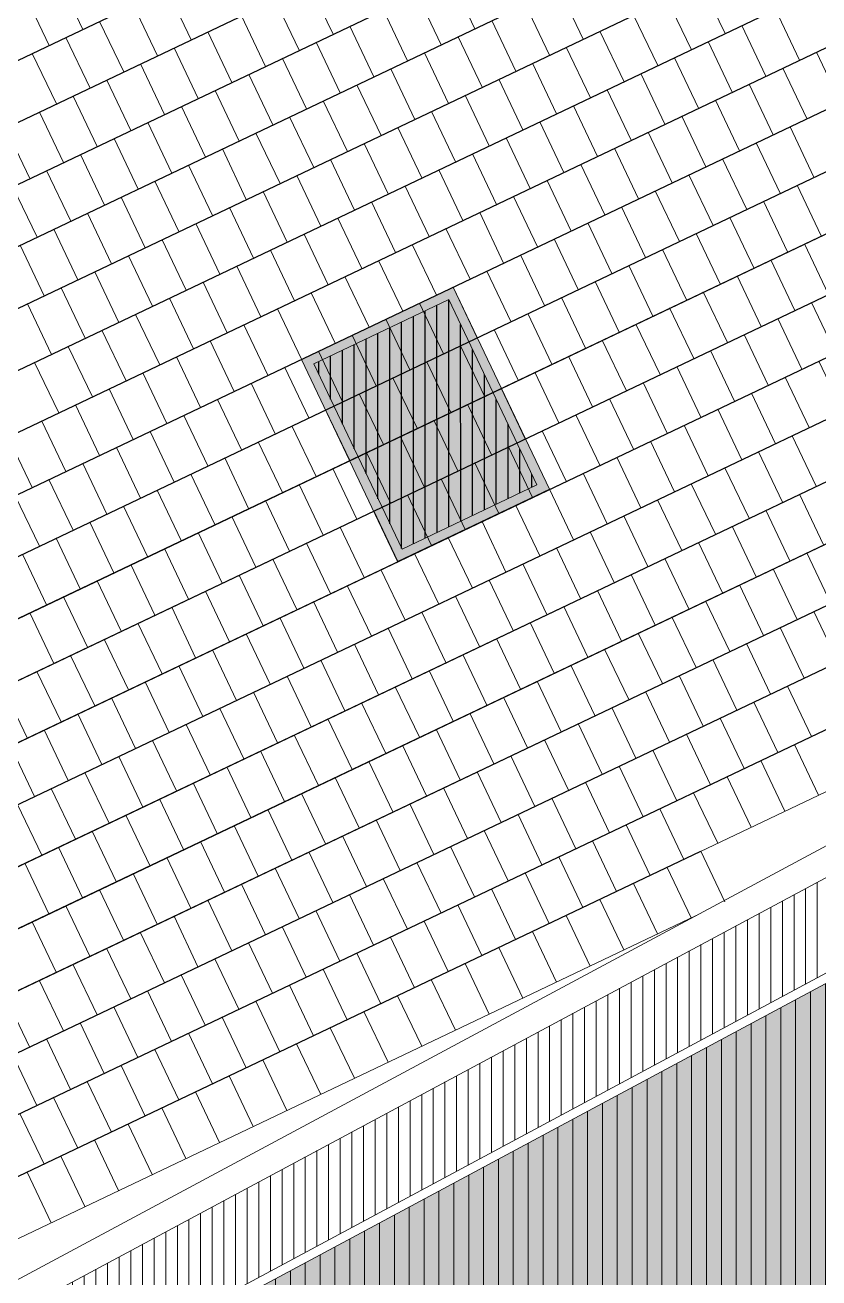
# Model space of a CAD drawing. Header units: metres. Extents: x 679599 to 680028, y 2748524 to 2748840.
# Drawn here: x 679802.39 to 679810.91, y 2748741.35 to 2748754.78 of the extents above; entities that cross this region are included whole.
import ezdxf

# ---------------------------------------------------------------- set-up
doc = ezdxf.new("R2010")
doc.units = ezdxf.units.M
doc.header["$LTSCALE"] = 5
doc.layers.add('00-AUX', color=2, linetype='Continuous', plot=False)
doc.layers.add('02-L-B-Channel', color=140, linetype='Continuous', lineweight=5, plot=False)
doc.layers.add('02-L-B-Curb', color=11, linetype='Continuous', lineweight=5, plot=False)
for name, color, linetype, lineweight, true_color in [('02-L-Joints-Paviment_07_Precast Concrete Blocks 60X40', 7, 'Continuous', 5, 0x999999), ('03-TR-Pavement_02_Sealed Gravel', 7, 'Continuous', 5, 0x38321e), ('03-TR-Pavement_04_Dry Meadow_2', 7, 'Continuous', 5, 0xe2c75d), ('03-TR-Pavement_07_Precast Concrete Blocks 20X10', 7, 'Continuous', 5, 0x999999), ('03-TR-Pavement_07_Precast Concrete Blocks 60X40', 7, 'Continuous', 5, 0x999999)]:
    doc.layers.add(name, color=color, linetype=linetype, lineweight=lineweight, true_color=true_color)
doc.layers.add('03-TR-Pavement_04_Dry Meadow_', color=54, linetype='Continuous', lineweight=5)
doc.layers.add('04-BK-Tree Pit', color=6, linetype='Continuous', lineweight=5)
doc.layers.add('03-TR-Tree Pit_Green', color=46, linetype='Continuous')
doc.layers.add('03-TR-Tree Pit_White', color=7, linetype='Continuous', true_color=0xfcfcfc)

# ---------------------------------------------------------------- blocks, each defined once
blk = doc.blocks.new('ALCORQUE RECTANGULAR')
at = {"layer": '03-TR-Tree Pit_Green', "ltscale": 0.3}
h = blk.add_hatch(dxfattribs=at)
h.set_pattern_fill('ANSI31', color=256, scale=0.04, angle=-45)
h.set_pattern_definition([(360, (-2068898.16958, 3428624.0145), (3e-17, 0.127), [])])
h.paths.add_polyline_path([(679903.391, 2748647.421), (679902.702, 2748648.869), (679904.689, 2748649.814), (679905.377, 2748648.367)])
at = {"layer": '03-TR-Tree Pit_White'}
h = blk.add_hatch(color=256, dxfattribs=at)
h.dxf.hatch_style = 1
h.paths.add_polyline_path([(679903.344, 2748647.288), (679902.569, 2748648.916), (679904.736, 2748649.947), (679905.511, 2748648.319)])
at = {"layer": '02-L-B-Curb'}
blk.add_lwpolyline([(679903.344, 2748647.288), (679902.569, 2748648.916), (679904.736, 2748649.947), (679905.511, 2748648.319)], close=True, dxfattribs=at)
at = {"layer": '02-L-B-Curb', "color": 6}
blk.add_lwpolyline([(679903.391, 2748647.421), (679902.702, 2748648.868), (679904.689, 2748649.814), (679905.378, 2748648.366)], close=True, dxfattribs=at)

msp = doc.modelspace()

# ---------------------------------------------------------------- hatches: boundary and pattern name
at = {"layer": '03-TR-Pavement_02_Sealed Gravel', "linetype": 'Continuous'}
h = msp.add_hatch(dxfattribs=at)
h.set_pattern_fill('ANSI31', color=256, scale=0.0393, angle=45)
h.set_pattern_definition([(90, (652974.11672, 2717198.73223), (-0.1247775, 0), [])])
h.paths.add_polyline_path([(679843.323, 2748762.983), (679802.488, 2748741.088), (679802.965, 2748740.321), (679830.585, 2748755.131), (679829.938, 2748752.01, -0.057467), (679826.729, 2748742.3, -0.236191), (679819.813, 2748736.788, -0.042406), (679814.857, 2748736.169, 0.057364), (679806.372, 2748734.851), (679806.924, 2748733.964, -0.055327), (679814.897, 2748735.17, 0.042406), (679820.02, 2748735.81, 0.236191), (679827.636, 2748741.88, 0.032502), (679829.774, 2748747.407, -0.216564), (679835.768, 2748753.578, -0.102224), (679839.134, 2748754.155, 0.122776), (679847.42, 2748755.923), (679848.03, 2748755.098), (679848.753, 2748755.634)])
h.paths.add_polyline_path([(679846.816, 2748756.742, -0.119949), (679839.168, 2748755.154, 0.102239), (679835.402, 2748754.509, 0.127244), (679830.778, 2748751.162, 0.003616), (679830.917, 2748751.807), (679831.734, 2748755.747), (679843.062, 2748761.821)], flags=16)
h.paths.add_polyline_path([(679846.663, 2748756.78, -0.118072), (679839.171, 2748755.254, 0.102239), (679835.366, 2748754.602, 0.11845), (679830.96, 2748751.528, 0.001446), (679831.015, 2748751.787), (679831.822, 2748755.681), (679843.033, 2748761.692)], flags=0)
at = {"layer": '03-TR-Pavement_04_Dry Meadow_', "linetype": 'Continuous'}
h = msp.add_hatch(dxfattribs=at)
h.set_pattern_fill('ANSI31', color=256, scale=0.0502, angle=45)
h.paths.add_polyline_path([(679847.95, 2748755.038), (679847.389, 2748755.797, -0.121575), (679839.13, 2748754.055, 0.102239), (679835.804, 2748753.485, 0.216438), (679829.869, 2748747.377, -0.032502), (679827.727, 2748741.838, -0.236191), (679820.041, 2748735.712, -0.042406), (679814.901, 2748735.07, 0.055117), (679806.979, 2748733.876), (679810.918, 2748727.551)])
h.paths.add_polyline_path([(679846.663, 2748756.78), (679843.033, 2748761.692), (679831.822, 2748755.681), (679831.015, 2748751.787, -0.001446), (679830.96, 2748751.528, -0.11845), (679835.366, 2748754.602, -0.102239), (679839.171, 2748755.254, 0.118072)])
edge = h.paths.add_edge_path()
edge.add_line((679829.84, 2748752.03), (679830.443, 2748754.942))
edge.add_line((679830.443, 2748754.942), (679803.018, 2748740.236))
edge.add_line((679803.018, 2748740.236), (679806.317, 2748734.939))
edge.add_arc((679816.341, 2748698.65), 37.648, 92.2638, 105.4414, ccw=False)
edge.add_arc((679813.692, 2748765.64), 29.393, 272.2638, 281.9768)
edge.add_arc((679817.762, 2748746.456), 9.783, 281.9768, 335.1335)
edge.add_arc((679786.232, 2748761.069), 44.535, 335.1335, 348.2894)
h = msp.add_hatch(dxfattribs=at)
h.set_pattern_fill('ANSI31', color=256, scale=0.0502, angle=45)
h.paths.add_polyline_path([(679819.378, 2748743.336), (679815.9, 2748746.672), (679809.228, 2748739.716), (679812.706, 2748736.38)])
at = {"layer": '03-TR-Pavement_04_Dry Meadow_2', "ltscale": 2, "transparency": 33554687}
h = msp.add_hatch(dxfattribs=at)
h.set_pattern_fill('AR-CONC', color=256, scale=0.0067, angle=290)
h.paths.add_polyline_path([(679846.663, 2748756.78), (679843.033, 2748761.692), (679831.822, 2748755.681), (679831.015, 2748751.787, -0.001446), (679830.96, 2748751.528, -0.11845), (679835.366, 2748754.602, -0.102239), (679839.171, 2748755.254, 0.118072)])
edge = h.paths.add_edge_path(flags=16)
edge.add_arc((679832.774, 2748748.661), 2, 0, 360)
edge = h.paths.add_edge_path()
edge.add_line((679847.95, 2748755.038), (679847.389, 2748755.797))
edge.add_arc((679839.731, 2748771.658), 17.613, 268.0472, 295.7741, ccw=False)
edge.add_arc((679838.846, 2748745.72), 8.34, 88.0472, 111.3976)
edge.add_arc((679839.56, 2748743.898), 10.297, 111.3976, 160.2481)
edge.add_arc((679786.232, 2748761.069), 45.735, 335.1335, 342.5798, ccw=False)
edge.add_arc((679817.762, 2748746.456), 10.983, 281.9768, 335.1335, ccw=False)
edge.add_arc((679813.692, 2748765.64), 30.593, 272.2638, 281.9768, ccw=False)
edge.add_arc((679816.341, 2748698.65), 36.448, 92.2638, 104.8829)
edge.add_line((679806.979, 2748733.876), (679810.918, 2748727.551))
edge.add_line((679810.918, 2748727.551), (679847.95, 2748755.038))
edge = h.paths.add_edge_path()
edge.add_arc((679823.032, 2748740.346), 2, 179.9991, 276.2707)
edge.add_arc((679817.762, 2748746.456), 9.783, 281.9768, 304.1267, ccw=False)
edge.add_arc((679813.692, 2748765.64), 29.393, 272.2638, 281.9768, ccw=False)
edge.add_arc((679816.341, 2748698.65), 37.648, 92.2638, 105.4414)
edge.add_line((679806.317, 2748734.939), (679803.018, 2748740.236))
edge.add_line((679803.018, 2748740.236), (679830.443, 2748754.942))
edge.add_line((679830.443, 2748754.942), (679829.84, 2748752.03))
edge.add_arc((679786.232, 2748761.069), 44.535, 335.1335, 348.2894, ccw=False)
edge.add_arc((679817.762, 2748746.456), 9.783, 317.4276, 335.1335, ccw=False)
edge.add_arc((679823.032, 2748740.346), 2, 345.2825, 540)
edge = h.paths.add_edge_path(flags=17)
edge.add_line((679841.435, 2748755.333), (679840.837, 2748755.282))
edge.add_arc((679840.923, 2748757.78), 2.5, 129.6112, 268.0163, ccw=False)
edge.add_line((679839.329, 2748759.706), (679840.201, 2748760.174))
edge.add_arc((679840.923, 2748757.78), 2.5, -78.1912, 106.7896, ccw=False)
at = {"layer": '03-TR-Pavement_07_Precast Concrete Blocks 20X10'}
h = msp.add_hatch(dxfattribs=at)
h.set_pattern_fill('ANSI31', color=256, scale=0.0315, angle=25.5)
h.set_pattern_definition([(70.5, (0, 0), (-0.094275932128, 0.033384858509), [])])
edge = h.paths.add_edge_path()
edge.add_line((679754.639, 2748741.428), (679756.438, 2748737.648))
edge.add_line((679756.438, 2748737.648), (679759.31, 2748736.613))
edge.add_line((679759.31, 2748736.613), (679763.155, 2748738.443))
edge.add_line((679763.155, 2748738.443), (679764.159, 2748741.27))
edge.add_line((679764.159, 2748741.27), (679766.986, 2748740.266))
edge.add_line((679766.986, 2748740.266), (679770.831, 2748742.096))
edge.add_line((679770.831, 2748742.096), (679771.835, 2748744.923))
edge.add_line((679771.835, 2748744.923), (679774.662, 2748743.919))
edge.add_line((679774.662, 2748743.919), (679778.507, 2748745.748))
edge.add_line((679778.507, 2748745.748), (679779.511, 2748748.576))
edge.add_line((679779.511, 2748748.576), (679782.338, 2748747.571))
edge.add_line((679782.338, 2748747.571), (679786.176, 2748749.398))
edge.add_line((679786.176, 2748749.398), (679787.186, 2748752.228))
edge.add_line((679787.186, 2748752.228), (679790.014, 2748751.224))
edge.add_line((679790.014, 2748751.224), (679793.857, 2748753.054))
edge.add_line((679793.857, 2748753.054), (679794.828, 2748755.786))
edge.add_line((679794.828, 2748755.786), (679794.862, 2748755.88))
edge.add_line((679794.862, 2748755.88), (679797.688, 2748754.876))
edge.add_line((679797.688, 2748754.876), (679801.533, 2748756.706))
edge.add_line((679801.533, 2748756.706), (679802.537, 2748759.533))
edge.add_line((679802.537, 2748759.533), (679805.364, 2748758.529))
edge.add_line((679805.364, 2748758.529), (679809.208, 2748760.358))
edge.add_line((679809.208, 2748760.358), (679810.212, 2748763.185))
edge.add_line((679810.212, 2748763.185), (679813.04, 2748762.181))
edge.add_line((679813.04, 2748762.181), (679816.883, 2748764.01))
edge.add_line((679816.883, 2748764.01), (679817.885, 2748766.836))
edge.add_line((679817.885, 2748766.836), (679820.714, 2748765.833))
edge.add_line((679820.714, 2748765.833), (679824.559, 2748767.663))
edge.add_line((679824.559, 2748767.663), (679825.563, 2748770.49))
edge.add_line((679825.563, 2748770.49), (679828.39, 2748769.486))
edge.add_line((679828.39, 2748769.486), (679832.234, 2748771.315))
edge.add_line((679832.234, 2748771.315), (679833.238, 2748774.142))
edge.add_line((679833.238, 2748774.142), (679836.062, 2748773.137))
edge.add_line((679836.062, 2748773.137), (679839.907, 2748774.967))
edge.add_line((679839.907, 2748774.967), (679840.952, 2748777.865))
edge.add_line((679840.952, 2748777.865), (679839.153, 2748781.645))
edge.add_line((679839.153, 2748781.645), (679754.643, 2748741.429))

# ---------------------------------------------------------------- linework, layer by layer
at = {"layer": '00-AUX'}
for points in [[(679671.357, 2748692.08), (679907.767, 2748804.579)], [(679671.434, 2748691.452), (679907.845, 2748803.951)], [(679671.873, 2748690.996), (679908.283, 2748803.495)], [(679671.95, 2748690.369), (679908.36, 2748802.868)], [(679675.639, 2748691.46), (679908.831, 2748802.427)], [(679680.412, 2748693.066), (679908.864, 2748801.779)], [(679684.823, 2748694.501), (679909.347, 2748801.344)], [(679689.235, 2748695.936), (679907.032, 2748799.578)], [(679694.007, 2748697.543), (679904.22, 2748797.575)], [(679698.419, 2748698.977), (679901.769, 2748795.744)], [(679703.192, 2748700.584), (679899.679, 2748794.085)], [(679707.603, 2748702.019), (679896.867, 2748792.083)], [(679712.015, 2748703.454), (679894.416, 2748790.252)], [(679716.787, 2748705.06), (679891.964, 2748788.421)], [(679721.199, 2748706.495), (679889.513, 2748786.59)], [(679725.61, 2748707.93), (679887.062, 2748784.759)], [(679730.383, 2748709.537), (679831.877, 2748757.834)], [(679734.794, 2748710.971), (679820.396, 2748751.706)], [(679739.567, 2748712.578), (679809.638, 2748745.922)]]:
    msp.add_lwpolyline(points, dxfattribs=at)
at = {"layer": '02-L-B-Channel'}
msp.add_lwpolyline([(679799.868, 2748739.531), (679781.122, 2748725.68), (679781.281, 2748725.425), (679800.027, 2748739.276), (679802.456, 2748741.071), (679843.591, 2748763.126), (679843.41, 2748763.37), (679802.288, 2748741.32), (679799.868, 2748739.531)], close=True, dxfattribs=at)
at = {"layer": '02-L-B-Curb'}
for points in [[(679830.585, 2748755.131), (679802.971, 2748740.324)], [(679830.443, 2748754.942), (679803.018, 2748740.236)]]:
    msp.add_lwpolyline(points, dxfattribs=at)
at = {"layer": '02-L-Joints-Paviment_07_Precast Concrete Blocks 60X40'}
for points in [[(679802.753, 2748755.271), (679803.011, 2748754.729)], [(679805.436, 2748755.219), (679805.694, 2748754.677)], [(679806.958, 2748755.278), (679807.216, 2748754.737)], [(679809.64, 2748755.226), (679809.898, 2748754.684)], [(679802.392, 2748755.099), (679802.65, 2748754.557)], [(679803.914, 2748755.159), (679804.172, 2748754.617)], [(679806.597, 2748755.106), (679806.854, 2748754.565)], [(679808.119, 2748755.166), (679808.376, 2748754.624)], [(679803.553, 2748754.987), (679803.81, 2748754.445)], [(679805.075, 2748755.047), (679805.332, 2748754.505)], [(679806.235, 2748754.935), (679806.493, 2748754.393)], [(679807.757, 2748754.994), (679808.015, 2748754.453)], [(679809.279, 2748755.054), (679809.537, 2748754.512)], [(679810.44, 2748754.942), (679810.698, 2748754.4)], [(679803.191, 2748754.815), (679803.449, 2748754.273)], [(679804.713, 2748754.875), (679804.971, 2748754.333)], [(679807.396, 2748754.823), (679807.654, 2748754.281)], [(679808.918, 2748754.882), (679809.176, 2748754.341)], [(679804.352, 2748754.703), (679804.61, 2748754.161)], [(679805.874, 2748754.763), (679806.132, 2748754.221)], [(679808.557, 2748754.71), (679808.815, 2748754.169)], [(679810.079, 2748754.77), (679810.337, 2748754.228)], [(679802.83, 2748754.643), (679803.088, 2748754.101)], [(679803.991, 2748754.531), (679804.249, 2748753.989)], [(679805.513, 2748754.591), (679805.771, 2748754.049)], [(679807.035, 2748754.651), (679807.293, 2748754.109)], [(679808.196, 2748754.539), (679808.454, 2748753.997)], [(679809.718, 2748754.598), (679809.976, 2748754.057)], [(679802.469, 2748754.471), (679802.727, 2748753.93)], [(679805.152, 2748754.419), (679805.41, 2748753.877)], [(679806.674, 2748754.479), (679806.932, 2748753.937)], [(679809.357, 2748754.426), (679809.614, 2748753.885)], [(679810.878, 2748754.486), (679811.136, 2748753.944)], [(679803.63, 2748754.359), (679803.888, 2748753.817)], [(679806.313, 2748754.307), (679806.57, 2748753.765)], [(679807.835, 2748754.367), (679808.092, 2748753.825)], [(679808.995, 2748754.255), (679809.253, 2748753.713)], [(679810.517, 2748754.314), (679810.775, 2748753.773)], [(679803.269, 2748754.187), (679803.526, 2748753.646)], [(679804.791, 2748754.247), (679805.048, 2748753.705)], [(679805.951, 2748754.135), (679806.209, 2748753.593)], [(679807.473, 2748754.195), (679807.731, 2748753.653)], [(679810.156, 2748754.143), (679810.414, 2748753.601)], [(679802.907, 2748754.015), (679803.165, 2748753.474)], [(679804.429, 2748754.075), (679804.687, 2748753.533)], [(679807.112, 2748754.023), (679807.37, 2748753.481)], [(679808.634, 2748754.083), (679808.892, 2748753.541)], [(679804.068, 2748753.903), (679804.326, 2748753.362)], [(679805.59, 2748753.963), (679805.848, 2748753.421)], [(679806.751, 2748753.851), (679807.009, 2748753.309)], [(679808.273, 2748753.911), (679808.531, 2748753.369)], [(679809.795, 2748753.971), (679810.053, 2748753.429)], [(679802.546, 2748753.844), (679802.804, 2748753.302)], [(679803.707, 2748753.731), (679803.965, 2748753.19)], [(679805.229, 2748753.791), (679805.487, 2748753.249)], [(679807.912, 2748753.739), (679808.17, 2748753.197)], [(679809.434, 2748753.799), (679809.692, 2748753.257)], [(679802.185, 2748753.672), (679802.443, 2748753.13)], [(679804.868, 2748753.619), (679805.126, 2748753.078)], [(679806.39, 2748753.679), (679806.648, 2748753.137)], [(679809.073, 2748753.627), (679809.33, 2748753.085)], [(679810.595, 2748753.687), (679810.852, 2748753.145)], [(679803.346, 2748753.56), (679803.604, 2748753.018)], [(679804.507, 2748753.448), (679804.764, 2748752.906)], [(679806.029, 2748753.507), (679806.286, 2748752.966)], [(679807.551, 2748753.567), (679807.808, 2748753.025)], [(679808.711, 2748753.455), (679808.969, 2748752.913)], [(679810.233, 2748753.515), (679810.491, 2748752.973)], [(679802.985, 2748753.388), (679803.242, 2748752.846)], [(679805.667, 2748753.335), (679805.925, 2748752.794)], [(679807.189, 2748753.395), (679807.447, 2748752.853)], [(679809.872, 2748753.343), (679810.13, 2748752.801)], [(679802.623, 2748753.216), (679802.881, 2748752.674)], [(679804.145, 2748753.276), (679804.403, 2748752.734)], [(679806.828, 2748753.223), (679807.086, 2748752.682)], [(679808.35, 2748753.283), (679808.608, 2748752.741)], [(679803.784, 2748753.104), (679804.042, 2748752.562)], [(679805.306, 2748753.164), (679805.564, 2748752.622)], [(679806.467, 2748753.051), (679806.725, 2748752.51)], [(679807.989, 2748753.111), (679808.247, 2748752.569)], [(679809.511, 2748753.171), (679809.769, 2748752.629)], [(679810.672, 2748753.059), (679810.93, 2748752.517)], [(679802.262, 2748753.044), (679802.52, 2748752.502)], [(679803.423, 2748752.932), (679803.681, 2748752.39)], [(679804.945, 2748752.992), (679805.203, 2748752.45)], [(679807.628, 2748752.939), (679807.886, 2748752.398)], [(679809.15, 2748752.999), (679809.408, 2748752.457)], [(679804.584, 2748752.82), (679804.842, 2748752.278)], [(679806.106, 2748752.88), (679806.364, 2748752.338)], [(679808.789, 2748752.827), (679809.046, 2748752.285)], [(679810.311, 2748752.887), (679810.568, 2748752.345)], [(679803.062, 2748752.76), (679803.32, 2748752.218)], [(679804.223, 2748752.648), (679804.48, 2748752.106)], [(679805.745, 2748752.708), (679806.002, 2748752.166)], [(679807.267, 2748752.768), (679807.524, 2748752.226)], [(679808.427, 2748752.655), (679808.685, 2748752.114)], [(679809.949, 2748752.715), (679810.207, 2748752.173)], [(679802.701, 2748752.588), (679802.958, 2748752.046)], [(679805.383, 2748752.536), (679805.641, 2748751.994)], [(679806.905, 2748752.596), (679807.163, 2748752.054)], [(679809.588, 2748752.543), (679809.846, 2748752.002)], [(679802.339, 2748752.416), (679802.597, 2748751.874)], [(679803.861, 2748752.476), (679804.119, 2748751.934)], [(679806.544, 2748752.424), (679806.802, 2748751.882)], [(679808.066, 2748752.484), (679808.324, 2748751.942)], [(679810.749, 2748752.431), (679811.007, 2748751.889)], [(679803.5, 2748752.304), (679803.758, 2748751.762)], [(679805.022, 2748752.364), (679805.28, 2748751.822)], [(679806.183, 2748752.252), (679806.441, 2748751.71)], [(679807.705, 2748752.312), (679807.963, 2748751.77)], [(679809.227, 2748752.371), (679809.485, 2748751.83)], [(679810.388, 2748752.259), (679810.646, 2748751.718)], [(679803.139, 2748752.132), (679803.397, 2748751.59)], [(679804.661, 2748752.192), (679804.919, 2748751.65)], [(679807.344, 2748752.14), (679807.602, 2748751.598)], [(679808.866, 2748752.2), (679809.124, 2748751.658)], [(679804.3, 2748752.02), (679804.558, 2748751.478)], [(679805.822, 2748752.08), (679806.08, 2748751.538)], [(679808.505, 2748752.028), (679808.762, 2748751.486)], [(679810.027, 2748752.087), (679810.284, 2748751.546)], [(679802.778, 2748751.96), (679803.036, 2748751.419)], [(679803.939, 2748751.848), (679804.196, 2748751.307)], [(679805.461, 2748751.908), (679805.718, 2748751.366)], [(679806.983, 2748751.968), (679807.24, 2748751.426)], [(679808.143, 2748751.856), (679808.401, 2748751.314)], [(679809.665, 2748751.916), (679809.923, 2748751.374)], [(679802.417, 2748751.789), (679802.675, 2748751.247)], [(679805.099, 2748751.736), (679805.357, 2748751.194)], [(679806.621, 2748751.796), (679806.879, 2748751.254)], [(679809.304, 2748751.744), (679809.562, 2748751.202)], [(679810.826, 2748751.803), (679811.084, 2748751.262)], [(679803.577, 2748751.676), (679803.835, 2748751.135)], [(679806.26, 2748751.624), (679806.518, 2748751.082)], [(679807.782, 2748751.684), (679808.04, 2748751.142)], [(679808.943, 2748751.572), (679809.201, 2748751.03)], [(679810.465, 2748751.632), (679810.723, 2748751.09)], [(679803.216, 2748751.505), (679803.474, 2748750.963)], [(679804.738, 2748751.564), (679804.996, 2748751.023)], [(679805.899, 2748751.452), (679806.157, 2748750.91)], [(679807.421, 2748751.512), (679807.679, 2748750.97)], [(679810.104, 2748751.46), (679810.362, 2748750.918)], [(679802.855, 2748751.333), (679803.113, 2748750.791)], [(679804.377, 2748751.392), (679804.635, 2748750.851)], [(679807.06, 2748751.34), (679807.318, 2748750.798)], [(679808.582, 2748751.4), (679808.84, 2748750.858)], [(679804.016, 2748751.221), (679804.274, 2748750.679)], [(679805.538, 2748751.28), (679805.796, 2748750.739)], [(679806.699, 2748751.168), (679806.956, 2748750.626)], [(679808.221, 2748751.228), (679808.478, 2748750.686)], [(679809.743, 2748751.288), (679810, 2748750.746)], [(679810.903, 2748751.176), (679811.161, 2748750.634)], [(679802.494, 2748751.161), (679802.752, 2748750.619)], [(679803.655, 2748751.049), (679803.913, 2748750.507)], [(679805.177, 2748751.108), (679805.435, 2748750.567)], [(679807.859, 2748751.056), (679808.117, 2748750.514)], [(679809.381, 2748751.116), (679809.639, 2748750.574)], [(679804.815, 2748750.937), (679805.073, 2748750.395)], [(679806.337, 2748750.996), (679806.595, 2748750.455)], [(679809.02, 2748750.944), (679809.278, 2748750.402)], [(679810.542, 2748751.004), (679810.8, 2748750.462)], [(679803.293, 2748750.877), (679803.551, 2748750.335)], [(679804.454, 2748750.765), (679804.712, 2748750.223)], [(679805.976, 2748750.825), (679806.234, 2748750.283)], [(679807.498, 2748750.884), (679807.756, 2748750.343)], [(679808.659, 2748750.772), (679808.917, 2748750.23)], [(679810.181, 2748750.832), (679810.439, 2748750.29)], [(679802.932, 2748750.705), (679803.19, 2748750.163)], [(679805.615, 2748750.653), (679805.873, 2748750.111)], [(679807.137, 2748750.712), (679807.395, 2748750.171)], [(679809.82, 2748750.66), (679810.078, 2748750.118)], [(679802.571, 2748750.533), (679802.829, 2748749.991)], [(679804.093, 2748750.593), (679804.351, 2748750.051)], [(679806.776, 2748750.541), (679807.034, 2748749.999)], [(679808.298, 2748750.6), (679808.556, 2748750.059)], [(679802.21, 2748750.361), (679802.468, 2748749.819)], [(679803.732, 2748750.421), (679803.99, 2748749.879)], [(679805.254, 2748750.481), (679805.512, 2748749.939)], [(679806.415, 2748750.369), (679806.673, 2748749.827)], [(679807.937, 2748750.428), (679808.194, 2748749.887)], [(679809.459, 2748750.488), (679809.716, 2748749.946)], [(679810.619, 2748750.376), (679810.877, 2748749.834)], [(679803.371, 2748750.249), (679803.629, 2748749.707)], [(679804.893, 2748750.309), (679805.151, 2748749.767)], [(679807.575, 2748750.257), (679807.833, 2748749.715)], [(679809.097, 2748750.316), (679809.355, 2748749.775)], [(679804.532, 2748750.137), (679804.789, 2748749.595)], [(679806.054, 2748750.197), (679806.311, 2748749.655)], [(679808.736, 2748750.144), (679808.994, 2748749.603)], [(679810.258, 2748750.204), (679810.516, 2748749.662)], [(679803.01, 2748750.077), (679803.267, 2748749.535)], [(679804.17, 2748749.965), (679804.428, 2748749.423)], [(679805.692, 2748750.025), (679805.95, 2748749.483)], [(679807.214, 2748750.085), (679807.472, 2748749.543)], [(679808.375, 2748749.973), (679808.633, 2748749.431)], [(679809.897, 2748750.032), (679810.155, 2748749.491)], [(679802.648, 2748749.905), (679802.906, 2748749.364)], [(679805.331, 2748749.853), (679805.589, 2748749.311)], [(679806.853, 2748749.913), (679807.111, 2748749.371)], [(679809.536, 2748749.861), (679809.794, 2748749.319)], [(679802.287, 2748749.733), (679802.545, 2748749.192)], [(679803.809, 2748749.793), (679804.067, 2748749.251)], [(679806.492, 2748749.741), (679806.75, 2748749.199)], [(679808.014, 2748749.801), (679808.272, 2748749.259)], [(679809.175, 2748749.689), (679809.433, 2748749.147)], [(679810.697, 2748749.748), (679810.954, 2748749.207)], [(679803.448, 2748749.621), (679803.706, 2748749.08)], [(679804.97, 2748749.681), (679805.228, 2748749.139)], [(679806.131, 2748749.569), (679806.389, 2748749.027)], [(679807.653, 2748749.629), (679807.911, 2748749.087)], [(679810.335, 2748749.577), (679810.593, 2748749.035)], [(679803.087, 2748749.45), (679803.345, 2748748.908)], [(679804.609, 2748749.509), (679804.867, 2748748.968)], [(679807.292, 2748749.457), (679807.549, 2748748.915)], [(679808.814, 2748749.517), (679809.071, 2748748.975)], [(679804.248, 2748749.337), (679804.505, 2748748.796)], [(679805.77, 2748749.397), (679806.027, 2748748.855)], [(679806.93, 2748749.285), (679807.188, 2748748.743)], [(679808.452, 2748749.345), (679808.71, 2748748.803)], [(679809.974, 2748749.405), (679810.232, 2748748.863)], [(679802.726, 2748749.278), (679802.983, 2748748.736)], [(679803.886, 2748749.166), (679804.144, 2748748.624)], [(679805.408, 2748749.225), (679805.666, 2748748.684)], [(679808.091, 2748749.173), (679808.349, 2748748.631)], [(679809.613, 2748749.233), (679809.871, 2748748.691)], [(679802.364, 2748749.106), (679802.622, 2748748.564)], [(679805.047, 2748749.053), (679805.305, 2748748.512)], [(679806.569, 2748749.113), (679806.827, 2748748.571)], [(679809.252, 2748749.061), (679809.51, 2748748.519)], [(679810.774, 2748749.121), (679811.032, 2748748.579)], [(679803.525, 2748748.994), (679803.783, 2748748.452)], [(679806.208, 2748748.941), (679806.466, 2748748.4)], [(679807.73, 2748749.001), (679807.988, 2748748.459)], [(679808.891, 2748748.889), (679809.149, 2748748.347)], [(679810.413, 2748748.949), (679810.671, 2748748.407)], [(679803.164, 2748748.822), (679803.422, 2748748.28)], [(679804.686, 2748748.882), (679804.944, 2748748.34)], [(679805.847, 2748748.769), (679806.105, 2748748.228)], [(679807.369, 2748748.829), (679807.627, 2748748.287)], [(679810.052, 2748748.777), (679810.309, 2748748.235)], [(679802.803, 2748748.65), (679803.061, 2748748.108)], [(679804.325, 2748748.71), (679804.583, 2748748.168)], [(679807.008, 2748748.657), (679807.265, 2748748.116)], [(679808.53, 2748748.717), (679808.787, 2748748.175)], [(679803.964, 2748748.538), (679804.221, 2748747.996)], [(679805.486, 2748748.598), (679805.743, 2748748.056)], [(679806.646, 2748748.486), (679806.904, 2748747.944)], [(679808.168, 2748748.545), (679808.426, 2748748.004)], [(679809.69, 2748748.605), (679809.948, 2748748.063)], [(679810.851, 2748748.493), (679811.109, 2748747.951)], [(679802.442, 2748748.478), (679802.699, 2748747.936)], [(679803.602, 2748748.366), (679803.86, 2748747.824)], [(679805.124, 2748748.426), (679805.382, 2748747.884)], [(679807.807, 2748748.373), (679808.065, 2748747.832)], [(679809.329, 2748748.433), (679809.587, 2748747.891)], [(679804.763, 2748748.254), (679805.021, 2748747.712)], [(679806.285, 2748748.314), (679806.543, 2748747.772)], [(679808.968, 2748748.261), (679809.226, 2748747.72)], [(679810.49, 2748748.321), (679810.748, 2748747.779)], [(679803.241, 2748748.194), (679803.499, 2748747.652)], [(679804.402, 2748748.082), (679804.66, 2748747.54)], [(679805.924, 2748748.142), (679806.182, 2748747.6)], [(679807.446, 2748748.202), (679807.704, 2748747.66)], [(679808.607, 2748748.089), (679808.865, 2748747.548)], [(679810.129, 2748748.149), (679810.387, 2748747.607)], [(679802.88, 2748748.022), (679803.138, 2748747.48)], [(679805.563, 2748747.97), (679805.821, 2748747.428)], [(679807.085, 2748748.03), (679807.343, 2748747.488)], [(679809.768, 2748747.977), (679810.025, 2748747.436)], [(679802.519, 2748747.85), (679802.777, 2748747.309)], [(679804.041, 2748747.91), (679804.299, 2748747.368)], [(679806.724, 2748747.858), (679806.981, 2748747.316)], [(679808.246, 2748747.918), (679808.503, 2748747.376)], [(679802.158, 2748747.678), (679802.415, 2748747.137)], [(679803.68, 2748747.738), (679803.937, 2748747.196)], [(679805.202, 2748747.798), (679805.459, 2748747.256)], [(679806.362, 2748747.686), (679806.62, 2748747.144)], [(679807.884, 2748747.746), (679808.142, 2748747.204)], [(679809.406, 2748747.805), (679809.664, 2748747.264)], [(679810.567, 2748747.693), (679810.825, 2748747.152)], [(679803.318, 2748747.566), (679803.576, 2748747.025)], [(679804.84, 2748747.626), (679805.098, 2748747.084)], [(679807.523, 2748747.574), (679807.781, 2748747.032)], [(679809.045, 2748747.634), (679809.303, 2748747.092)], [(679804.479, 2748747.454), (679804.737, 2748746.912)], [(679806.001, 2748747.514), (679806.259, 2748746.972)], [(679808.684, 2748747.462), (679808.942, 2748746.92)], [(679810.206, 2748747.522), (679810.464, 2748746.98)], [(679802.957, 2748747.394), (679803.215, 2748746.853)], [(679804.118, 2748747.282), (679804.376, 2748746.741)], [(679805.64, 2748747.342), (679805.898, 2748746.8)], [(679807.162, 2748747.402), (679807.42, 2748746.86)], [(679808.323, 2748747.29), (679808.581, 2748746.748)], [(679809.845, 2748747.35), (679810.103, 2748746.808)], [(679802.596, 2748747.223), (679802.854, 2748746.681)], [(679805.279, 2748747.17), (679805.537, 2748746.628)], [(679806.801, 2748747.23), (679807.059, 2748746.688)], [(679809.484, 2748747.178), (679809.741, 2748746.636)], [(679802.235, 2748747.051), (679802.493, 2748746.509)], [(679803.757, 2748747.11), (679804.015, 2748746.569)], [(679806.44, 2748747.058), (679806.697, 2748746.516)], [(679807.962, 2748747.118), (679808.219, 2748746.576)], [(679809.122, 2748747.006), (679809.38, 2748746.464)], [(679810.644, 2748747.066), (679810.902, 2748746.524)], [(679803.396, 2748746.939), (679803.653, 2748746.397)], [(679804.918, 2748746.998), (679805.175, 2748746.457)], [(679806.078, 2748746.886), (679806.336, 2748746.345)], [(679807.6, 2748746.946), (679807.858, 2748746.404)], [(679810.283, 2748746.894), (679810.541, 2748746.352)], [(679803.034, 2748746.767), (679803.292, 2748746.225)], [(679804.556, 2748746.827), (679804.814, 2748746.285)], [(679807.239, 2748746.774), (679807.497, 2748746.232)], [(679808.761, 2748746.834), (679809.019, 2748746.292)], [(679804.195, 2748746.655), (679804.453, 2748746.113)], [(679805.717, 2748746.714), (679805.975, 2748746.173)], [(679806.878, 2748746.602), (679807.136, 2748746.061)], [(679808.4, 2748746.662), (679808.658, 2748746.12)], [(679809.922, 2748746.722), (679810.18, 2748746.18)], [(679802.673, 2748746.595), (679802.931, 2748746.053)], [(679803.834, 2748746.483), (679804.092, 2748745.941)], [(679805.356, 2748746.543), (679805.614, 2748746.001)], [(679808.039, 2748746.49), (679808.297, 2748745.948)], [(679809.561, 2748746.55), (679809.819, 2748746.008)], [(679802.312, 2748746.423), (679802.57, 2748745.881)], [(679804.995, 2748746.371), (679805.253, 2748745.829)], [(679806.517, 2748746.43), (679806.775, 2748745.889)], [(679809.2, 2748746.378), (679809.457, 2748745.836)], [(679803.473, 2748746.311), (679803.731, 2748745.769)], [(679804.634, 2748746.199), (679804.891, 2748745.657)], [(679806.156, 2748746.259), (679806.413, 2748745.717)], [(679807.678, 2748746.318), (679807.935, 2748745.777)], [(679808.838, 2748746.206), (679809.096, 2748745.664)], [(679803.112, 2748746.139), (679803.369, 2748745.597)], [(679805.794, 2748746.087), (679806.052, 2748745.545)], [(679807.316, 2748746.146), (679807.574, 2748745.605)], [(679802.75, 2748745.967), (679803.008, 2748745.425)], [(679804.272, 2748746.027), (679804.53, 2748745.485)], [(679806.955, 2748745.975), (679807.213, 2748745.433)], [(679808.477, 2748746.034), (679808.735, 2748745.493)], [(679802.389, 2748745.795), (679802.647, 2748745.253)], [(679803.911, 2748745.855), (679804.169, 2748745.313)], [(679805.433, 2748745.915), (679805.691, 2748745.373)], [(679806.594, 2748745.803), (679806.852, 2748745.261)], [(679808.116, 2748745.863), (679808.374, 2748745.321)], [(679809.638, 2748745.922), (679809.896, 2748745.381)], [(679803.55, 2748745.683), (679803.808, 2748745.141)], [(679805.072, 2748745.743), (679805.33, 2748745.201)], [(679807.755, 2748745.691), (679808.013, 2748745.149)], [(679809.277, 2748745.75), (679809.535, 2748745.209)], [(679804.711, 2748745.571), (679804.969, 2748745.029)], [(679806.233, 2748745.631), (679806.491, 2748745.089)], [(679808.916, 2748745.579), (679809.173, 2748745.037)], [(679803.189, 2748745.511), (679803.447, 2748744.969)], [(679804.35, 2748745.399), (679804.608, 2748744.857)], [(679805.872, 2748745.459), (679806.129, 2748744.917)], [(679807.394, 2748745.519), (679807.651, 2748744.977)], [(679808.554, 2748745.407), (679808.812, 2748744.865)], [(679802.828, 2748745.339), (679803.086, 2748744.798)], [(679805.51, 2748745.287), (679805.768, 2748744.745)], [(679807.032, 2748745.347), (679807.29, 2748744.805)], [(679802.467, 2748745.168), (679802.724, 2748744.626)], [(679803.989, 2748745.227), (679804.246, 2748744.686)], [(679806.671, 2748745.175), (679806.929, 2748744.633)], [(679808.193, 2748745.235), (679808.451, 2748744.693)], [(679803.627, 2748745.055), (679803.885, 2748744.514)], [(679805.149, 2748745.115), (679805.407, 2748744.573)], [(679806.31, 2748745.003), (679806.568, 2748744.461)], [(679807.832, 2748745.063), (679808.09, 2748744.521)], [(679803.266, 2748744.884), (679803.524, 2748744.342)], [(679804.788, 2748744.943), (679805.046, 2748744.402)], [(679807.471, 2748744.891), (679807.729, 2748744.349)], [(679804.427, 2748744.771), (679804.685, 2748744.23)], [(679805.949, 2748744.831), (679806.207, 2748744.289)], [(679802.905, 2748744.712), (679803.163, 2748744.17)], [(679804.066, 2748744.6), (679804.324, 2748744.058)], [(679805.588, 2748744.659), (679805.846, 2748744.118)], [(679807.11, 2748744.719), (679807.368, 2748744.177)], [(679802.544, 2748744.54), (679802.802, 2748743.998)], [(679805.227, 2748744.487), (679805.484, 2748743.946)], [(679806.748, 2748744.547), (679807.006, 2748744.006)], [(679802.183, 2748744.368), (679802.44, 2748743.826)], [(679803.705, 2748744.428), (679803.962, 2748743.886)], [(679806.387, 2748744.375), (679806.645, 2748743.834)], [(679803.343, 2748744.256), (679803.601, 2748743.714)], [(679804.865, 2748744.316), (679805.123, 2748743.774)], [(679806.026, 2748744.204), (679806.284, 2748743.662)], [(679802.982, 2748744.084), (679803.24, 2748743.542)], [(679804.504, 2748744.144), (679804.762, 2748743.602)], [(679804.143, 2748743.972), (679804.401, 2748743.43)], [(679805.665, 2748744.032), (679805.923, 2748743.49)], [(679802.621, 2748743.912), (679802.879, 2748743.37)], [(679803.782, 2748743.8), (679804.04, 2748743.258)], [(679805.304, 2748743.86), (679805.562, 2748743.318)], [(679802.26, 2748743.74), (679802.518, 2748743.198)], [(679804.943, 2748743.688), (679805.2, 2748743.146)], [(679803.421, 2748743.628), (679803.678, 2748743.086)], [(679804.581, 2748743.516), (679804.839, 2748742.974)], [(679803.059, 2748743.456), (679803.317, 2748742.914)], [(679802.698, 2748743.284), (679802.956, 2748742.743)], [(679804.22, 2748743.344), (679804.478, 2748742.802)], [(679802.337, 2748743.112), (679802.595, 2748742.571)], [(679803.859, 2748743.172), (679804.117, 2748742.63)], [(679803.498, 2748743), (679803.756, 2748742.459)], [(679803.137, 2748742.829), (679803.394, 2748742.287)], [(679802.775, 2748742.657), (679803.033, 2748742.115)], [(679802.414, 2748742.485), (679802.672, 2748741.943)]]:
    msp.add_lwpolyline(points, dxfattribs=at)
at = {"layer": '03-TR-Pavement_07_Precast Concrete Blocks 60X40'}
for p, q in [((679603.474, 2748659.776), (679962.768, 2748830.752)), ((679603.732, 2748659.235), (679963.026, 2748830.21)), ((679733.636, 2748720.387), (679963.285, 2748829.669)), ((679733.894, 2748719.845), (679963.543, 2748829.127)), ((679723.497, 2748714.233), (679963.802, 2748828.586)), ((679723.755, 2748713.692), (679904.349, 2748799.63)), ((679713.899, 2748708.337), (679904.607, 2748799.088)), ((679748.675, 2748720.899), (679897.138, 2748791.547)), ((679712.479, 2748703.01), (679894.644, 2748789.696)), ((679717.042, 2748704.517), (679892.149, 2748787.844)), ((679736.988, 2748713.344), (679889.655, 2748785.993)), ((679761.265, 2748724.232), (679887.16, 2748784.141)), ((679714.157, 2748707.795), (679851.409, 2748773.109)), ((679765.574, 2748729.605), (679837.09, 2748763.637)), ((679791.89, 2748744.121), (679820.963, 2748757.956)), ((679799.913, 2748747.275), (679821.22, 2748757.414)), ((679761.523, 2748723.69), (679831.614, 2748757.044)), ((679800.171, 2748746.733), (679821.478, 2748756.872)), ((679746.249, 2748715.758), (679820.602, 2748751.14)), ((679746.507, 2748715.216), (679809.59, 2748745.235))]:
    msp.add_line(p, q, dxfattribs=at)

# ---------------------------------------------------------------- block references
at = {"layer": '04-BK-Tree Pit', "rotation": 90}
msp.add_blockref('ALCORQUE RECTANGULAR', (3428455.302, 2068846.457), dxfattribs=at)

doc.saveas('drawing.dxf')
